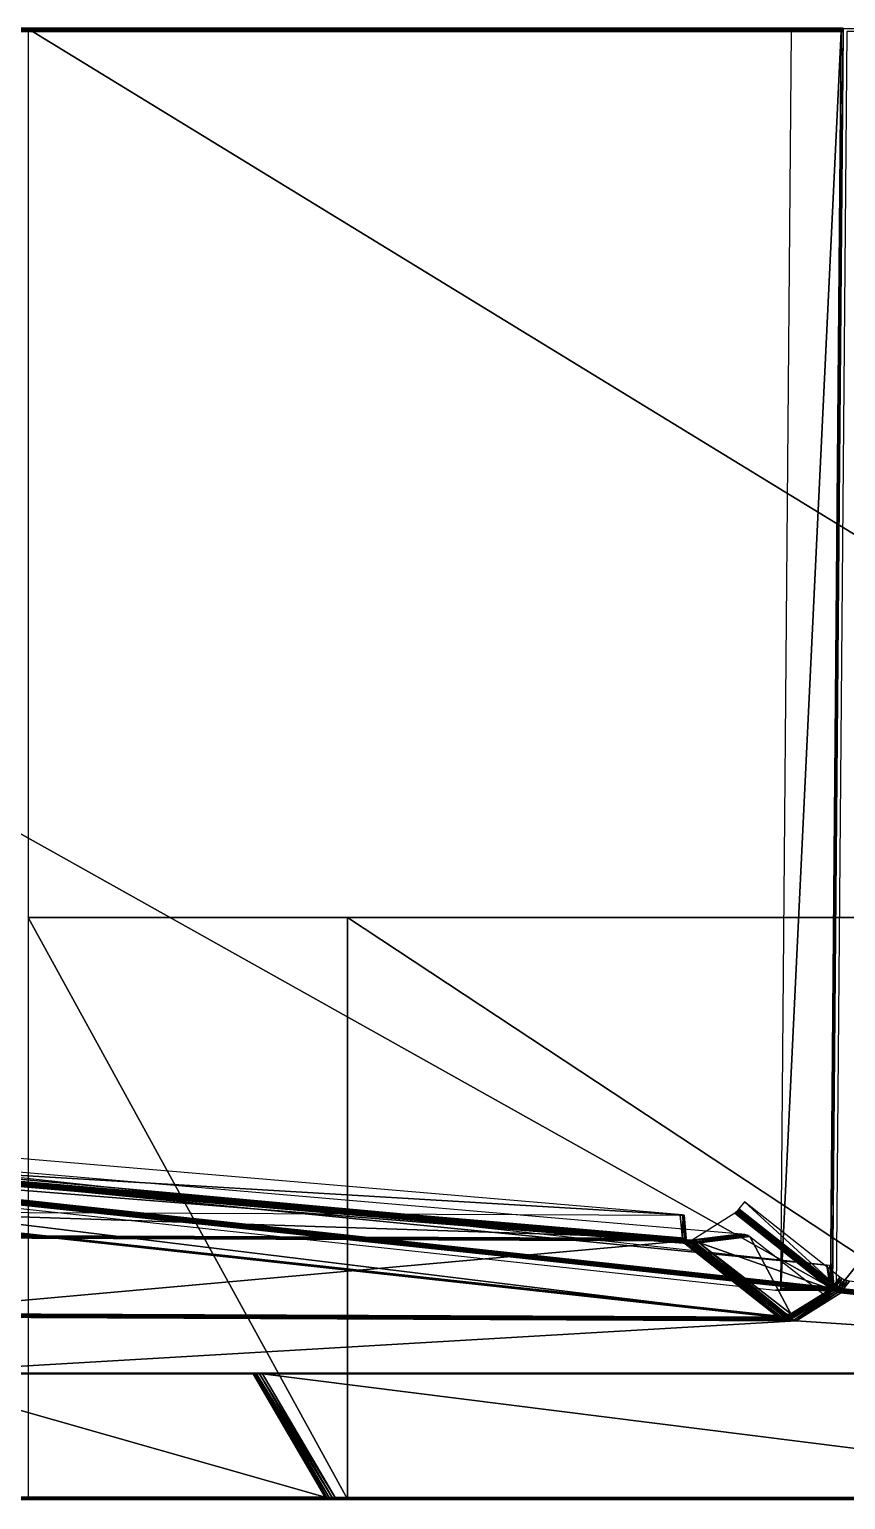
# Model space of a CAD drawing. Extents: x -683 to 86, y -225 to -3.
# Drawn here: x -53.6 to 8, y -225.1 to -114.2 of the extents above; entities that cross this region are included whole.
import ezdxf

# ---------------------------------------------------------------- set-up
doc = ezdxf.new("R2010")
doc.units = 0
doc.header["$MEASUREMENT"] = 0
doc.layers.get('0').update_dxf_attribs({"linetype": 'CONTINUOUS'})

msp = doc.modelspace()

# ---------------------------------------------------------------- linework, layer by layer
for points in [[(7.66, -114.1, 91.68), (-162.29, -114.1, 146.84), (-162.29, -114.24, 146.84)], [(7.66, -114.1, 91.68), (-162.29, -114.24, 146.84), (7.66, -114.24, 91.68)], [(55.87, -181.18, 27.87), (55.87, -114.17, 27.87), (-53.67, -114.17, 18.03)], [(55.87, -181.18, 27.87), (-53.67, -114.17, 18.03), (-53.67, -181.18, 18.03)], [(7.66, -114.24, 91.41), (3.91, -114.24, 90.2), (3.91, -114.1, 90.2)], [(7.66, -114.24, 91.41), (3.91, -114.1, 90.2), (7.66, -114.1, 91.41)], [(7.66, -114.24, 91.41), (7.66, -114.1, 91.41), (7.8, -114.1, 91.5)], [(7.66, -114.24, 91.41), (7.8, -114.1, 91.5), (7.8, -114.24, 91.5)], [(7.66, -114.1, 91.68), (7.66, -114.24, 91.68), (7.81, -114.24, 91.59)], [(7.66, -114.1, 91.68), (7.81, -114.24, 91.59), (7.81, -114.1, 91.59)], [(7.81, -114.24, 91.59), (7.8, -114.24, 91.5), (7.8, -114.1, 91.5)], [(7.81, -114.24, 91.59), (7.8, -114.1, 91.5), (7.81, -114.1, 91.59)], [(7.66, -114.24, 91.68), (-162.29, -114.24, 146.84), (-162.29, -114.37, 146.84)], [(7.66, -114.24, 91.68), (-162.29, -114.37, 146.84), (7.66, -114.37, 91.68)], [(7.66, -114.37, 91.41), (6.84, -209.14, 91.67), (3.09, -209.14, 90.46)], [(7.66, -114.37, 91.41), (3.09, -209.14, 90.46), (3.91, -114.37, 90.2)], [(7.66, -114.37, 91.41), (3.91, -114.37, 90.2), (3.91, -114.24, 90.2)], [(7.66, -114.37, 91.41), (3.91, -114.24, 90.2), (7.66, -114.24, 91.41)], [(6.84, -209.14, 91.67), (7.66, -114.37, 91.41), (7.8, -114.37, 91.49)], [(6.84, -209.14, 91.67), (7.8, -114.37, 91.49), (7, -209.14, 91.76)], [(7, -209.12, 91.86), (7.66, -114.37, 91.68), (6.85, -209.09, 91.94)], [(7, -209.14, 91.76), (7.8, -114.37, 91.49), (7.8, -114.37, 91.59)], [(7, -209.14, 91.76), (7.8, -114.37, 91.59), (7, -209.12, 91.86)], [(7, -209.12, 91.86), (7.8, -114.37, 91.59), (7.66, -114.37, 91.68)], [(7.66, -114.37, 91.68), (7.8, -114.37, 91.59), (7.81, -114.24, 91.59)], [(7.66, -114.37, 91.68), (7.81, -114.24, 91.59), (7.66, -114.24, 91.68)], [(7.66, -114.37, 91.41), (7.66, -114.24, 91.41), (7.8, -114.24, 91.5)], [(7.66, -114.37, 91.41), (7.8, -114.24, 91.5), (7.8, -114.37, 91.49)], [(7.8, -114.37, 91.59), (7.8, -114.37, 91.49), (7.8, -114.24, 91.5)], [(7.8, -114.37, 91.59), (7.8, -114.24, 91.5), (7.81, -114.24, 91.59)], [(-29.58, -225.05, 61.83), (-29.58, -181.18, 61.83), (-53.67, -181.18, 18.03)], [(-29.58, -225.05, 61.83), (-53.67, -181.18, 18.03), (-53.67, -225.05, 18.03)], [(36.9, -225.05, 59.99), (36.9, -181.18, 59.99), (-29.58, -181.18, 61.83)], [(36.9, -225.05, 59.99), (-29.58, -181.18, 61.83), (-29.58, -225.05, 61.83)], [(-162.33, -190.8, 146.77), (6.57, -207.4, 91.29), (-162.58, -189.09, 146.19)], [(6.44, -209.3, 91.8), (-162.72, -191, 146.7), (-166.47, -191, 145.49)], [(-3.84, -205.58, 87.75), (-164.47, -191.88, 140.55), (-164.33, -191.81, 140.6)], [(-3.7, -205.52, 87.83), (-164.33, -191.81, 140.6), (-163.4, -191.03, 142.08)], [(-3.84, -205.58, 87.75), (-164.33, -191.81, 140.6), (-3.7, -205.52, 87.83)], [(-3.7, -205.52, 87.83), (-163.4, -191.03, 142.08), (0.13, -205.04, 88.92)], [(-162.83, -191.04, 146.75), (6.77, -209.32, 91.82), (-162.57, -190.99, 146.79)], [(-162.83, -191.04, 146.75), (6.63, -209.38, 91.75), (6.77, -209.32, 91.82)], [(-162.72, -191, 146.7), (6.64, -209.27, 91.87), (-162.51, -190.97, 146.77)], [(-162.72, -191, 146.7), (6.44, -209.3, 91.8), (6.64, -209.27, 91.87)], [(-162.57, -190.99, 146.79), (6.84, -209.22, 91.87), (-162.39, -190.91, 146.79)], [(-162.57, -190.99, 146.79), (6.77, -209.32, 91.82), (6.84, -209.22, 91.87)], [(-162.51, -190.97, 146.77), (6.79, -209.2, 91.92), (-162.35, -190.89, 146.82)], [(-162.51, -190.97, 146.77), (6.64, -209.27, 91.87), (6.79, -209.2, 91.92)], [(-162.39, -190.91, 146.79), (6.83, -209.11, 91.87), (-162.33, -190.8, 146.77)], [(-162.39, -190.91, 146.79), (6.84, -209.22, 91.87), (6.83, -209.11, 91.87)], [(-162.35, -190.89, 146.82), (6.85, -209.09, 91.94), (-162.29, -190.79, 146.84)], [(-162.35, -190.89, 146.82), (6.79, -209.2, 91.92), (6.85, -209.09, 91.94)], [(-162.33, -190.8, 146.77), (6.83, -209.11, 91.87), (6.57, -207.4, 91.29)], [(-3.93, -205.67, 87.7), (-164.52, -191.97, 140.53), (-164.47, -191.88, 140.55)], [(-3.93, -205.78, 87.69), (-164.46, -192.07, 140.55), (-164.52, -191.97, 140.53)], [(-3.93, -205.78, 87.69), (-164.52, -191.97, 140.53), (-3.93, -205.67, 87.7)], [(-3.93, -205.67, 87.7), (-164.47, -191.88, 140.55), (-3.84, -205.58, 87.75)], [(-3.93, -205.78, 87.69), (-163.99, -192.97, 141.3), (-164.46, -192.07, 140.55)], [(3.43, -211.4, 86.69), (-164.18, -192.99, 141.78), (-164.17, -193.02, 141.62)], [(3.22, -211.39, 86.63), (-164.17, -193.02, 141.62), (-164.1, -193.01, 141.44)], [(3.43, -211.4, 86.69), (-164.17, -193.02, 141.62), (3.22, -211.39, 86.63)], [(3.06, -211.34, 86.57), (-164.1, -193.01, 141.44), (-163.99, -192.97, 141.3)], [(3.22, -211.39, 86.63), (-164.1, -193.01, 141.44), (3.06, -211.34, 86.57)], [(-3.93, -205.78, 87.69), (3, -211.25, 86.53), (-163.99, -192.97, 141.3)], [(3.06, -211.34, 86.57), (-163.99, -192.97, 141.3), (3, -211.25, 86.53)], [(-71.91, -199.6, 109.92), (-4.33, -203.62, 87.19), (-72.1, -197.85, 109.46)], [(-71.91, -199.6, 109.92), (-4.14, -205.37, 87.65), (-4.33, -203.62, 87.19)], [(-4.14, -205.37, 87.65), (-71.91, -199.6, 109.92), (-71.72, -199.73, 109.85)], [(-4.14, -205.37, 87.65), (-71.72, -199.73, 109.85), (-4.46, -205.45, 87.75)], [(-4.46, -205.45, 87.75), (-71.72, -199.73, 109.85), (-71.59, -199.84, 109.73)], [(-4.46, -205.45, 87.75), (-71.59, -199.84, 109.73), (-4.91, -205.51, 87.82)], [(-4.91, -205.51, 87.82), (-71.59, -199.84, 109.73), (-71.54, -199.91, 109.6)], [(-4.91, -205.51, 87.82), (-71.54, -199.91, 109.6), (-5.37, -205.54, 87.85)], [(7.14, -208.86, 91.77), (0.35, -202.63, 92.8), (-0.06, -203.17, 92.98)], [(7.14, -208.86, 91.77), (7.56, -208.32, 91.59), (0.35, -202.63, 92.8)], [(-4.32, -205.41, 87.55), (-65.7, -205.15, 90.98), (-65.88, -203.39, 90.52)], [(-4.32, -205.41, 87.55), (-65.88, -203.39, 90.52), (-4.5, -203.65, 87.09)], [(-4.32, -205.41, 87.55), (-4.5, -203.65, 87.09), (-4.27, -203.65, 87.09)], [(-4.03, -205.39, 87.59), (-4.2, -203.63, 87.13), (-4.33, -203.62, 87.19)], [(-4.03, -205.39, 87.59), (-4.33, -203.62, 87.19), (-4.14, -205.37, 87.65)], [(-4.32, -205.41, 87.55), (-4.27, -203.65, 87.09), (-4.08, -205.4, 87.56)], [(-4.08, -205.4, 87.56), (-4.27, -203.65, 87.09), (-4.2, -203.63, 87.13)], [(-4.08, -205.4, 87.56), (-4.2, -203.63, 87.13), (-4.03, -205.39, 87.59)], [(6.88, -209.22, 91.66), (-0.37, -203.49, 92.87), (-3.59, -205.53, 87.76)], [(-0.37, -203.49, 92.87), (6.92, -209.15, 91.73), (-0.31, -203.44, 92.94)], [(-0.37, -203.49, 92.87), (6.88, -209.22, 91.66), (6.92, -209.15, 91.73)], [(-0.31, -203.44, 92.94), (6.98, -209.06, 91.78), (-0.23, -203.36, 92.99)], [(-0.31, -203.44, 92.94), (6.92, -209.15, 91.73), (6.98, -209.06, 91.78)], [(-0.23, -203.36, 92.99), (7.06, -208.96, 91.79), (-0.14, -203.27, 93)], [(-0.23, -203.36, 92.99), (6.98, -209.06, 91.78), (7.06, -208.96, 91.79)], [(-0.14, -203.27, 93), (7.14, -208.86, 91.77), (-0.06, -203.17, 92.98)], [(-0.14, -203.27, 93), (7.06, -208.96, 91.79), (7.14, -208.86, 91.77)], [(-3.7, -205.52, 87.83), (0.13, -205.04, 88.92), (0.37, -205.08, 88.85)], [(-3.7, -205.52, 87.83), (0.37, -205.08, 88.85), (-3.47, -205.56, 87.75)], [(-3.47, -205.56, 87.75), (0.37, -205.08, 88.85), (0.6, -205.16, 88.77)], [(-5.37, -205.54, 87.85), (-65.72, -205.29, 91.22), (-65.7, -205.29, 91.12)], [(-4.67, -205.49, 87.62), (-65.69, -205.24, 91.04), (-65.7, -205.15, 90.98)], [(-4.67, -205.49, 87.62), (-65.7, -205.15, 90.98), (-4.32, -205.41, 87.55)], [(-5.05, -205.54, 87.73), (-65.7, -205.29, 91.12), (-65.69, -205.24, 91.04)], [(-5.37, -205.54, 87.85), (-65.7, -205.29, 91.12), (-5.05, -205.54, 87.73)], [(-5.05, -205.54, 87.73), (-65.69, -205.24, 91.04), (-4.67, -205.49, 87.62)], [(-5.37, -205.54, 87.85), (-4.56, -205.52, 87.7), (-4.91, -205.51, 87.82)], [(-5.37, -205.54, 87.85), (-5.05, -205.54, 87.73), (-4.56, -205.52, 87.7)], [(-5.05, -205.54, 87.73), (-4.67, -205.49, 87.62), (-4.28, -205.49, 87.62)], [(-5.05, -205.54, 87.73), (-4.28, -205.49, 87.62), (-4.56, -205.52, 87.7)], [(-4.46, -205.45, 87.75), (-4.91, -205.51, 87.82), (-4.56, -205.52, 87.7)], [(-4.32, -205.41, 87.55), (-4.28, -205.49, 87.62), (-4.67, -205.49, 87.62)], [(-4.46, -205.45, 87.75), (-4.56, -205.52, 87.7), (-4.23, -205.48, 87.65)], [(-4.23, -205.48, 87.65), (-4.56, -205.52, 87.7), (-4.28, -205.49, 87.62)], [(-4.14, -205.37, 87.65), (-4.46, -205.45, 87.75), (-4.23, -205.48, 87.65)], [(3.12, -211.3, 86.4), (-4.1, -205.6, 87.61), (-4.36, -205.6, 87.61)], [(3.12, -211.3, 86.4), (-4.36, -205.6, 87.61), (2.89, -211.33, 86.39)], [(-4.32, -205.41, 87.55), (-4.08, -205.4, 87.56), (-4.28, -205.49, 87.62)], [(-4.08, -205.4, 87.56), (-4.23, -205.48, 87.65), (-4.28, -205.49, 87.62)], [(-4.14, -205.37, 87.65), (-4.23, -205.48, 87.65), (-4.03, -205.39, 87.59)], [(-4.08, -205.4, 87.56), (-4.03, -205.39, 87.59), (-4.23, -205.48, 87.65)], [(3.34, -211.28, 86.43), (-3.87, -205.58, 87.64), (-4.1, -205.6, 87.61)], [(3.34, -211.28, 86.43), (-4.1, -205.6, 87.61), (3.12, -211.3, 86.4)], [(-3.93, -205.67, 87.7), (-3.84, -205.58, 87.75), (-3.64, -205.61, 87.69)], [(-3.93, -205.67, 87.7), (-3.64, -205.61, 87.69), (-3.71, -205.67, 87.65)], [(-3.93, -205.78, 87.69), (-3.93, -205.67, 87.7), (-3.71, -205.67, 87.65)], [(-3.93, -205.78, 87.69), (-3.71, -205.67, 87.65), (-3.67, -205.76, 87.63)], [(3, -211.25, 86.53), (-3.93, -205.78, 87.69), (-3.67, -205.76, 87.63)], [(3.53, -211.26, 86.48), (-3.69, -205.56, 87.69), (-3.87, -205.58, 87.64)], [(3.53, -211.26, 86.48), (-3.87, -205.58, 87.64), (3.34, -211.28, 86.43)], [(-3.7, -205.52, 87.83), (-3.64, -205.61, 87.69), (-3.84, -205.58, 87.75)], [(-3.64, -205.61, 87.69), (-3.49, -205.66, 87.65), (-3.71, -205.67, 87.65)], [(-3.36, -205.74, 87.62), (-3.71, -205.67, 87.65), (-3.49, -205.66, 87.65)], [(-3.36, -205.74, 87.62), (-3.67, -205.76, 87.63), (-3.71, -205.67, 87.65)], [(-3.7, -205.52, 87.83), (-3.47, -205.56, 87.75), (-3.64, -205.61, 87.69)], [(3.66, -211.26, 86.55), (-3.59, -205.53, 87.76), (-3.69, -205.56, 87.69)], [(3.66, -211.26, 86.55), (-3.69, -205.56, 87.69), (3.53, -211.26, 86.48)], [(3.23, -211.2, 86.46), (-3.67, -205.76, 87.63), (-3.36, -205.74, 87.62)], [(3, -211.25, 86.53), (-3.67, -205.76, 87.63), (3.23, -211.2, 86.46)], [(-3.47, -205.56, 87.75), (-3.49, -205.66, 87.65), (-3.64, -205.61, 87.69)], [(6.88, -209.22, 91.66), (-3.59, -205.53, 87.76), (3.66, -211.26, 86.55)], [(-3.47, -205.56, 87.75), (-3.24, -205.64, 87.69), (-3.49, -205.66, 87.65)], [(-3.06, -205.73, 87.65), (-3.49, -205.66, 87.65), (-3.24, -205.64, 87.69)], [(-3.06, -205.73, 87.65), (-3.36, -205.74, 87.62), (-3.49, -205.66, 87.65)], [(-3.47, -205.56, 87.75), (0.6, -205.16, 88.77), (-3.24, -205.64, 87.69)], [(3.54, -211.13, 86.42), (-3.36, -205.74, 87.62), (-3.06, -205.73, 87.65)], [(3.23, -211.2, 86.46), (-3.36, -205.74, 87.62), (3.54, -211.13, 86.42)], [(-3.24, -205.64, 87.69), (0.6, -205.16, 88.77), (0.76, -205.25, 88.71)], [(-3.24, -205.64, 87.69), (0.76, -205.25, 88.71), (-3.06, -205.73, 87.65)], [(3.85, -211.08, 86.41), (-3.06, -205.73, 87.65), (0.76, -205.25, 88.71)], [(3.54, -211.13, 86.42), (-3.06, -205.73, 87.65), (3.85, -211.08, 86.41)], [(3.85, -211.08, 86.41), (0.76, -205.25, 88.71), (6.3, -209.58, 86.79)], [(7.01, -209.14, 91.78), (6.77, -207.43, 91.2), (6.57, -207.4, 91.29)], [(7.01, -209.14, 91.78), (6.57, -207.4, 91.29), (6.83, -209.11, 91.87)], [(7.12, -209.23, 91.57), (6.59, -209.69, 86.91), (6.96, -207.53, 90.99)], [(7.12, -209.19, 91.67), (6.92, -207.48, 91.09), (6.77, -207.43, 91.2)], [(7.12, -209.19, 91.67), (6.77, -207.43, 91.2), (7.01, -209.14, 91.78)], [(7.12, -209.23, 91.57), (6.96, -207.53, 90.99), (6.92, -207.48, 91.09)], [(7.12, -209.23, 91.57), (6.92, -207.48, 91.09), (7.12, -209.19, 91.67)], [(7.3, -208.94, 91.74), (7.56, -208.32, 91.59), (7.14, -208.86, 91.77)], [(7.3, -208.94, 91.74), (7.7, -208.42, 91.56), (7.56, -208.32, 91.59)], [(7.49, -209.03, 91.69), (7.7, -208.42, 91.56), (7.3, -208.94, 91.74)], [(7.49, -209.03, 91.69), (7.89, -208.51, 91.51), (7.7, -208.42, 91.56)], [(6.44, -209.3, 91.8), (2.69, -209.3, 90.59), (2.89, -209.3, 90.53)], [(6.64, -209.3, 91.74), (2.89, -209.3, 90.53), (3.04, -209.24, 90.48)], [(6.44, -209.3, 91.8), (2.89, -209.3, 90.53), (6.64, -209.3, 91.74)], [(6.79, -209.24, 91.69), (3.04, -209.24, 90.48), (3.09, -209.14, 90.46)], [(6.64, -209.3, 91.74), (3.04, -209.24, 90.48), (6.79, -209.24, 91.69)], [(6.79, -209.24, 91.69), (3.09, -209.14, 90.46), (6.84, -209.14, 91.67)], [(6.63, -209.38, 91.75), (3.43, -211.4, 86.69), (3.75, -211.38, 86.66)], [(6.88, -209.22, 91.66), (3.66, -211.26, 86.55), (3.76, -211.37, 86.46)], [(6.63, -209.38, 91.75), (3.75, -211.38, 86.66), (6.89, -209.36, 91.7)], [(6.89, -209.36, 91.7), (3.75, -211.38, 86.66), (4.05, -211.32, 86.62)], [(6.88, -209.22, 91.66), (3.76, -211.37, 86.46), (7.01, -209.31, 91.62)], [(7.01, -209.31, 91.62), (3.76, -211.37, 86.46), (3.9, -211.47, 86.34)], [(3.85, -211.08, 86.41), (6.3, -209.58, 86.79), (6.44, -209.67, 86.77)], [(7.01, -209.31, 91.62), (3.9, -211.47, 86.34), (7.2, -209.39, 91.56)], [(7.2, -209.39, 91.56), (3.9, -211.47, 86.34), (4.08, -211.55, 86.22)], [(6.89, -209.36, 91.7), (4.05, -211.32, 86.62), (7.07, -209.31, 91.63)], [(7.07, -209.31, 91.63), (4.05, -211.32, 86.62), (4.27, -211.24, 86.57)], [(7.2, -209.39, 91.56), (4.08, -211.55, 86.22), (7.41, -209.45, 91.49)], [(7.41, -209.45, 91.49), (4.08, -211.55, 86.22), (4.26, -211.61, 86.1)], [(7.41, -209.45, 91.49), (4.26, -211.61, 86.1), (7.62, -209.49, 91.43)], [(7.12, -209.23, 91.57), (4.27, -211.24, 86.57), (6.59, -209.69, 86.91)], [(7.07, -209.31, 91.63), (4.27, -211.24, 86.57), (7.12, -209.23, 91.57)], [(6.44, -209.3, 91.8), (6.64, -209.3, 91.74), (6.83, -209.27, 91.81)], [(6.44, -209.3, 91.8), (6.83, -209.27, 91.81), (6.64, -209.27, 91.87)], [(6.63, -209.38, 91.75), (6.89, -209.36, 91.7), (6.96, -209.31, 91.77)], [(6.63, -209.38, 91.75), (6.96, -209.31, 91.77), (6.77, -209.32, 91.82)], [(6.79, -209.2, 91.92), (6.64, -209.27, 91.87), (6.83, -209.27, 91.81)], [(6.64, -209.3, 91.74), (6.79, -209.24, 91.69), (6.93, -209.23, 91.77)], [(6.64, -209.3, 91.74), (6.93, -209.23, 91.77), (6.83, -209.27, 91.81)], [(6.84, -209.22, 91.87), (6.77, -209.32, 91.82), (6.96, -209.31, 91.77)], [(6.85, -209.09, 91.94), (6.79, -209.2, 91.92), (6.94, -209.22, 91.84)], [(6.84, -209.14, 91.67), (6.93, -209.23, 91.77), (6.79, -209.24, 91.69)], [(6.79, -209.2, 91.92), (6.83, -209.27, 91.81), (6.94, -209.22, 91.84)], [(6.83, -209.11, 91.87), (6.84, -209.22, 91.87), (7, -209.24, 91.79)], [(6.83, -209.11, 91.87), (7, -209.24, 91.79), (7.01, -209.14, 91.78)], [(6.83, -209.27, 91.81), (6.93, -209.23, 91.77), (6.94, -209.22, 91.84)], [(6.84, -209.14, 91.67), (7, -209.14, 91.76), (6.93, -209.23, 91.77)], [(6.84, -209.22, 91.87), (6.96, -209.31, 91.77), (7, -209.24, 91.79)], [(6.85, -209.09, 91.94), (6.94, -209.22, 91.84), (7, -209.12, 91.86)], [(6.88, -209.22, 91.66), (7.08, -209.24, 91.69), (6.92, -209.15, 91.73)], [(6.88, -209.22, 91.66), (7.01, -209.31, 91.62), (7.08, -209.24, 91.69)], [(6.89, -209.36, 91.7), (7.07, -209.31, 91.63), (7.07, -209.27, 91.72)], [(6.89, -209.36, 91.7), (7.07, -209.27, 91.72), (6.96, -209.31, 91.77)], [(6.92, -209.15, 91.73), (7.15, -209.16, 91.74), (6.98, -209.06, 91.78)], [(6.92, -209.15, 91.73), (7.08, -209.24, 91.69), (7.15, -209.16, 91.74)], [(7, -209.14, 91.76), (6.94, -209.22, 91.84), (6.93, -209.23, 91.77)], [(7, -209.14, 91.76), (7, -209.12, 91.86), (6.94, -209.22, 91.84)], [(7, -209.24, 91.79), (6.96, -209.31, 91.77), (7.07, -209.27, 91.72)], [(7.06, -208.96, 91.79), (6.98, -209.06, 91.78), (7.15, -209.16, 91.74)], [(7.12, -209.19, 91.67), (7.01, -209.14, 91.78), (7, -209.24, 91.79)], [(7.12, -209.19, 91.67), (7, -209.24, 91.79), (7.07, -209.27, 91.72)], [(7.01, -209.31, 91.62), (7.26, -209.33, 91.64), (7.08, -209.24, 91.69)], [(7.01, -209.31, 91.62), (7.2, -209.39, 91.56), (7.26, -209.33, 91.64)], [(7.14, -208.86, 91.77), (7.06, -208.96, 91.79), (7.23, -209.06, 91.75)], [(7.06, -208.96, 91.79), (7.15, -209.16, 91.74), (7.23, -209.06, 91.75)], [(7.12, -209.23, 91.57), (7.12, -209.19, 91.67), (7.07, -209.27, 91.72)], [(7.12, -209.23, 91.57), (7.07, -209.27, 91.72), (7.07, -209.31, 91.63)], [(7.08, -209.24, 91.69), (7.33, -209.25, 91.69), (7.15, -209.16, 91.74)], [(7.08, -209.24, 91.69), (7.26, -209.33, 91.64), (7.33, -209.25, 91.69)], [(7.14, -208.86, 91.77), (7.23, -209.06, 91.75), (7.3, -208.94, 91.74)], [(7.23, -209.06, 91.75), (7.15, -209.16, 91.74), (7.33, -209.25, 91.69)], [(7.41, -209.45, 91.49), (7.26, -209.33, 91.64), (7.2, -209.39, 91.56)], [(7.3, -208.94, 91.74), (7.23, -209.06, 91.75), (7.41, -209.15, 91.7)], [(7.23, -209.06, 91.75), (7.33, -209.25, 91.69), (7.41, -209.15, 91.7)], [(7.48, -209.39, 91.57), (7.33, -209.25, 91.69), (7.26, -209.33, 91.64)], [(7.41, -209.45, 91.49), (7.48, -209.39, 91.57), (7.26, -209.33, 91.64)], [(7.3, -208.94, 91.74), (7.41, -209.15, 91.7), (7.49, -209.03, 91.69)], [(7.61, -209.22, 91.65), (7.41, -209.15, 91.7), (7.33, -209.25, 91.69)], [(7.61, -209.22, 91.65), (7.33, -209.25, 91.69), (7.55, -209.32, 91.63)], [(7.48, -209.39, 91.57), (7.55, -209.32, 91.63), (7.33, -209.25, 91.69)], [(7.67, -209.12, 91.65), (7.49, -209.03, 91.69), (7.41, -209.15, 91.7)], [(7.67, -209.12, 91.65), (7.41, -209.15, 91.7), (7.61, -209.22, 91.65)], [(7.62, -209.49, 91.43), (7.48, -209.39, 91.57), (7.41, -209.45, 91.49)], [(7.72, -209.44, 91.5), (7.55, -209.32, 91.63), (7.48, -209.39, 91.57)], [(7.62, -209.49, 91.43), (7.72, -209.44, 91.5), (7.48, -209.39, 91.57)], [(7.67, -209.12, 91.65), (7.89, -208.51, 91.51), (7.49, -209.03, 91.69)], [(7.83, -209.29, 91.59), (7.61, -209.22, 91.65), (7.55, -209.32, 91.63)], [(7.83, -209.29, 91.59), (7.55, -209.32, 91.63), (7.8, -209.37, 91.55)], [(7.72, -209.44, 91.5), (7.8, -209.37, 91.55), (7.55, -209.32, 91.63)], [(7.82, -209.2, 91.61), (7.67, -209.12, 91.65), (7.61, -209.22, 91.65)], [(7.82, -209.2, 91.61), (7.61, -209.22, 91.65), (7.83, -209.29, 91.59)], [(7.62, -209.49, 91.43), (63.99, -215.54, 73.23), (7.72, -209.44, 91.5)], [(7.67, -209.12, 91.65), (8.09, -208.57, 91.46), (7.89, -208.51, 91.51)], [(7.82, -209.2, 91.61), (8.09, -208.57, 91.46), (7.67, -209.12, 91.65)], [(7.72, -209.44, 91.5), (64.33, -215.5, 73.18), (7.8, -209.37, 91.55)], [(7.72, -209.44, 91.5), (63.99, -215.54, 73.23), (64.33, -215.5, 73.18)], [(7.8, -209.37, 91.55), (64.61, -215.46, 73.1), (7.83, -209.29, 91.59)], [(7.8, -209.37, 91.55), (64.33, -215.5, 73.18), (64.61, -215.46, 73.1)], [(7.82, -209.2, 91.61), (8.27, -208.61, 91.4), (8.09, -208.57, 91.46)], [(64.8, -215.41, 73.02), (8.27, -208.61, 91.4), (7.82, -209.2, 91.61)], [(7.83, -209.29, 91.59), (64.8, -215.41, 73.02), (7.82, -209.2, 91.61)], [(7.83, -209.29, 91.59), (64.61, -215.46, 73.1), (64.8, -215.41, 73.02)], [(3.85, -211.08, 86.41), (6.44, -209.67, 86.77), (4.08, -211.14, 86.43)], [(4.08, -211.14, 86.43), (6.44, -209.67, 86.77), (6.55, -209.71, 86.81)], [(4.08, -211.14, 86.43), (6.55, -209.71, 86.81), (4.23, -211.2, 86.48)], [(4.23, -211.2, 86.48), (6.55, -209.71, 86.81), (6.59, -209.69, 86.91)], [(4.23, -211.2, 86.48), (6.59, -209.69, 86.91), (4.27, -211.24, 86.57)], [(2.89, -211.33, 86.39), (-65.1, -211.05, 90.19), (-65.09, -211.14, 90.17)], [(2.89, -211.33, 86.39), (-65.09, -211.14, 90.17), (3.22, -211.42, 86.35)], [(3.22, -211.42, 86.35), (-65.09, -211.14, 90.17), (-65.07, -211.22, 90.12)], [(3.22, -211.42, 86.35), (-65.07, -211.22, 90.12), (3.59, -211.5, 86.28)], [(3.59, -211.5, 86.28), (-65.07, -211.22, 90.12), (-65.05, -211.28, 90.05)], [(3.59, -211.5, 86.28), (-65.05, -211.28, 90.05), (3.96, -211.57, 86.19)], [(3.96, -211.57, 86.19), (-65.05, -211.28, 90.05), (-65.04, -211.32, 89.98)], [(2.89, -211.33, 86.39), (3.39, -211.4, 86.35), (3.12, -211.3, 86.4)], [(2.89, -211.33, 86.39), (3.22, -211.42, 86.35), (3.39, -211.4, 86.35)], [(3, -211.25, 86.53), (3.23, -211.2, 86.46), (3.42, -211.33, 86.48)], [(3, -211.25, 86.53), (3.42, -211.33, 86.48), (3.06, -211.34, 86.57)], [(3.22, -211.39, 86.63), (3.06, -211.34, 86.57), (3.42, -211.33, 86.48)], [(3.12, -211.3, 86.4), (3.53, -211.38, 86.38), (3.34, -211.28, 86.43)], [(3.12, -211.3, 86.4), (3.39, -211.4, 86.35), (3.53, -211.38, 86.38)], [(3.22, -211.39, 86.63), (3.42, -211.33, 86.48), (3.59, -211.39, 86.54)], [(3.43, -211.4, 86.69), (3.22, -211.39, 86.63), (3.59, -211.39, 86.54)], [(3.22, -211.42, 86.35), (3.64, -211.47, 86.31), (3.39, -211.4, 86.35)], [(3.22, -211.42, 86.35), (3.59, -211.5, 86.28), (3.64, -211.47, 86.31)], [(3.23, -211.2, 86.46), (3.54, -211.13, 86.42), (3.76, -211.26, 86.43)], [(3.23, -211.2, 86.46), (3.76, -211.26, 86.43), (3.42, -211.33, 86.48)], [(3.53, -211.26, 86.48), (3.34, -211.28, 86.43), (3.53, -211.38, 86.38)], [(3.39, -211.4, 86.35), (3.65, -211.44, 86.34), (3.53, -211.38, 86.38)], [(3.39, -211.4, 86.35), (3.64, -211.47, 86.31), (3.65, -211.44, 86.34)], [(3.93, -211.32, 86.49), (3.42, -211.33, 86.48), (3.76, -211.26, 86.43)], [(3.93, -211.32, 86.49), (3.59, -211.39, 86.54), (3.42, -211.33, 86.48)], [(3.43, -211.4, 86.69), (3.59, -211.39, 86.54), (3.75, -211.38, 86.66)], [(3.66, -211.26, 86.55), (3.53, -211.26, 86.48), (3.65, -211.37, 86.41)], [(3.53, -211.26, 86.48), (3.53, -211.38, 86.38), (3.65, -211.37, 86.41)], [(3.65, -211.37, 86.41), (3.53, -211.38, 86.38), (3.65, -211.44, 86.34)], [(3.85, -211.08, 86.41), (3.76, -211.26, 86.43), (3.54, -211.13, 86.42)], [(4.05, -211.32, 86.62), (3.75, -211.38, 86.66), (3.59, -211.39, 86.54)], [(4.05, -211.32, 86.62), (3.59, -211.39, 86.54), (3.93, -211.32, 86.49)], [(3.96, -211.57, 86.19), (3.64, -211.47, 86.31), (3.59, -211.5, 86.28)], [(3.86, -211.52, 86.27), (3.65, -211.44, 86.34), (3.64, -211.47, 86.31)], [(3.96, -211.57, 86.19), (3.86, -211.52, 86.27), (3.64, -211.47, 86.31)], [(3.66, -211.26, 86.55), (3.65, -211.37, 86.41), (3.76, -211.37, 86.46)], [(3.76, -211.37, 86.46), (3.65, -211.37, 86.41), (3.78, -211.46, 86.34)], [(3.65, -211.37, 86.41), (3.65, -211.44, 86.34), (3.78, -211.46, 86.34)], [(3.86, -211.52, 86.27), (3.78, -211.46, 86.34), (3.65, -211.44, 86.34)], [(3.85, -211.08, 86.41), (4.08, -211.14, 86.43), (3.76, -211.26, 86.43)], [(4.08, -211.14, 86.43), (3.93, -211.32, 86.49), (3.76, -211.26, 86.43)], [(3.76, -211.37, 86.46), (3.78, -211.46, 86.34), (3.9, -211.47, 86.34)], [(4.08, -211.55, 86.22), (3.9, -211.47, 86.34), (3.78, -211.46, 86.34)], [(4.08, -211.55, 86.22), (3.78, -211.46, 86.34), (3.86, -211.52, 86.27)], [(4.26, -211.61, 86.1), (4.08, -211.55, 86.22), (3.86, -211.52, 86.27)], [(4.26, -211.61, 86.1), (3.86, -211.52, 86.27), (3.96, -211.57, 86.19)], [(4.08, -211.14, 86.43), (4.23, -211.2, 86.48), (3.93, -211.32, 86.49)], [(4.27, -211.24, 86.57), (3.93, -211.32, 86.49), (4.23, -211.2, 86.48)], [(4.27, -211.24, 86.57), (4.05, -211.32, 86.62), (3.93, -211.32, 86.49)], [(-63.2, -215.58, 78.9), (63.64, -215.55, 73.25), (-63.21, -215.55, 78.98)], [(-63.2, -215.58, 78.9), (63.87, -215.58, 73.16), (63.64, -215.55, 73.25)], [(-63.19, -215.6, 78.8), (64.13, -215.6, 73.04), (63.87, -215.58, 73.16)], [(-63.19, -215.61, 78.7), (64.4, -215.61, 72.93), (64.13, -215.6, 73.04)], [(-63.19, -215.61, 78.7), (64.13, -215.6, 73.04), (-63.19, -215.6, 78.8)], [(-63.18, -215.62, 78.61), (64.4, -215.61, 72.93), (-63.19, -215.61, 78.7)], [(-63.18, -215.62, 78.61), (64.62, -215.62, 72.83), (64.4, -215.61, 72.93)], [(-36.7, -215.62, 69.8), (-31.26, -224.9, 63.98), (-31.15, -224.93, 64.04)], [(-36.7, -215.62, 69.8), (-31.15, -224.93, 64.04), (-36.61, -215.62, 69.88)], [(-36.61, -215.62, 69.88), (-31.15, -224.93, 64.04), (-30.97, -224.94, 64.1)], [(-36.61, -215.62, 69.88), (-30.97, -224.94, 64.1), (-36.44, -215.62, 69.95)], [(-36.44, -215.62, 69.95), (-30.97, -224.94, 64.1), (-30.75, -224.94, 64.15)], [(-36.44, -215.62, 69.95), (-30.75, -224.94, 64.15), (-36.22, -215.62, 69.99)], [(-36.22, -215.62, 69.99), (-30.75, -224.94, 64.15), (-30.52, -224.93, 64.17)], [(-36.22, -215.62, 69.99), (-30.52, -224.93, 64.17), (-35.99, -215.62, 69.99)], [(-31.26, -224.9, 63.98), (-56.03, -224.9, 18.74), (-55.94, -224.98, 18.72)], [(-31.26, -224.9, 63.98), (-55.94, -224.98, 18.72), (-31.25, -224.98, 63.77)], [(-31.25, -224.98, 63.77), (-55.94, -224.98, 18.72), (-55.77, -225.04, 18.7)], [(-31.25, -224.98, 63.77), (-55.77, -225.04, 18.7), (-31.2, -225.04, 63.53)], [(-31.2, -225.04, 63.53), (-55.77, -225.04, 18.7), (-55.55, -225.08, 18.67)], [(-31.2, -225.04, 63.53), (-55.55, -225.08, 18.67), (-31.1, -225.08, 63.28)], [(-31.1, -225.08, 63.28), (-55.55, -225.08, 18.67), (-55.33, -225.09, 18.65)], [(-55.36, -225.08, 18.55), (-53.6, -225.04, 18.14), (-53.55, -225.05, 18.24)], [(-55.36, -225.08, 18.55), (-53.55, -225.05, 18.24), (-55.33, -225.09, 18.65)], [(-31.1, -225.08, 63.28), (-55.33, -225.09, 18.65), (-30.98, -225.09, 63.07)], [(-31.26, -224.9, 63.98), (-31.25, -224.98, 63.77), (-31.1, -224.99, 63.89)], [(-31.26, -224.9, 63.98), (-31.1, -224.99, 63.89), (-31.15, -224.93, 64.04)], [(-31.25, -224.98, 63.77), (-31.2, -225.04, 63.53), (-31.04, -225.04, 63.73)], [(-31.25, -224.98, 63.77), (-31.04, -225.04, 63.73), (-31.1, -224.99, 63.89)], [(-31.1, -225.08, 63.28), (-31.04, -225.04, 63.73), (-31.2, -225.04, 63.53)], [(-31.15, -224.93, 64.04), (-31.1, -224.99, 63.89), (-30.93, -225, 64)], [(-31.15, -224.93, 64.04), (-30.93, -225, 64), (-30.97, -224.94, 64.1)], [(-31.1, -224.99, 63.89), (-31.04, -225.04, 63.73), (-30.86, -225.05, 63.89)], [(-31.1, -224.99, 63.89), (-30.86, -225.05, 63.89), (-30.93, -225, 64)], [(-31.1, -225.08, 63.28), (-30.92, -225.07, 63.56), (-31.04, -225.04, 63.73)], [(-30.98, -225.09, 63.07), (-30.92, -225.07, 63.56), (-31.1, -225.08, 63.28)], [(-30.92, -225.07, 63.56), (-30.86, -225.05, 63.89), (-31.04, -225.04, 63.73)], [(-29.7, -225.05, 61.51), (-30.79, -225.09, 63.38), (-30.98, -225.09, 63.07)], [(-29.7, -225.05, 61.51), (-30.98, -225.09, 63.07), (-29.86, -225.05, 61.32)], [(-30.98, -225.09, 63.07), (-30.79, -225.09, 63.38), (-30.92, -225.07, 63.56)], [(-30.75, -224.94, 64.15), (-30.97, -224.94, 64.1), (-30.93, -225, 64)], [(-30.75, -224.94, 64.15), (-30.93, -225, 64), (-30.71, -225, 64.06)], [(-30.71, -225, 64.06), (-30.93, -225, 64), (-30.86, -225.05, 63.89)], [(-30.92, -225.07, 63.56), (-30.74, -225.07, 63.77), (-30.86, -225.05, 63.89)], [(-30.79, -225.09, 63.38), (-30.74, -225.07, 63.77), (-30.92, -225.07, 63.56)], [(-30.71, -225, 64.06), (-30.86, -225.05, 63.89), (-30.64, -225.05, 63.98)], [(-30.54, -225.07, 63.88), (-30.64, -225.05, 63.98), (-30.86, -225.05, 63.89)], [(-30.54, -225.07, 63.88), (-30.86, -225.05, 63.89), (-30.74, -225.07, 63.77)], [(-29.48, -225.05, 61.67), (-30.59, -225.09, 63.63), (-30.79, -225.09, 63.38)], [(-29.48, -225.05, 61.67), (-30.79, -225.09, 63.38), (-29.7, -225.05, 61.51)], [(-30.79, -225.09, 63.38), (-30.59, -225.09, 63.63), (-30.74, -225.07, 63.77)], [(-30.52, -224.93, 64.17), (-30.75, -224.94, 64.15), (-30.71, -225, 64.06)], [(-30.42, -225.09, 63.81), (-30.54, -225.07, 63.88), (-30.74, -225.07, 63.77)], [(-30.42, -225.09, 63.81), (-30.74, -225.07, 63.77), (-30.59, -225.09, 63.63)], [(-30.52, -224.93, 64.17), (-30.71, -225, 64.06), (-30.46, -224.99, 64.11)], [(-30.46, -224.99, 64.11), (-30.71, -225, 64.06), (-30.64, -225.05, 63.98)], [(-30.46, -224.99, 64.11), (-30.64, -225.05, 63.98), (-30.4, -225.05, 64.03)], [(-30.34, -225.08, 63.95), (-30.4, -225.05, 64.03), (-30.64, -225.05, 63.98)], [(-30.34, -225.08, 63.95), (-30.64, -225.05, 63.98), (-30.54, -225.07, 63.88)], [(-29.22, -225.05, 61.78), (-30.42, -225.09, 63.81), (-30.59, -225.09, 63.63)], [(-29.22, -225.05, 61.78), (-30.59, -225.09, 63.63), (-29.48, -225.05, 61.67)], [(-30.29, -225.09, 63.86), (-30.34, -225.08, 63.95), (-30.54, -225.07, 63.88)], [(-30.29, -225.09, 63.86), (-30.54, -225.07, 63.88), (-30.42, -225.09, 63.81)], [(37.91, -224.92, 62.28), (-30.52, -224.93, 64.17), (-30.46, -224.99, 64.11)], [(37.91, -224.92, 62.28), (-30.46, -224.99, 64.11), (37.87, -224.99, 62.23)], [(37.87, -224.99, 62.23), (-30.46, -224.99, 64.11), (-30.4, -225.05, 64.03)], [(-28.97, -225.05, 61.81), (-30.29, -225.09, 63.86), (-30.42, -225.09, 63.81)], [(-28.97, -225.05, 61.81), (-30.42, -225.09, 63.81), (-29.22, -225.05, 61.78)], [(37.87, -224.99, 62.23), (-30.4, -225.05, 64.03), (37.81, -225.04, 62.16)], [(37.81, -225.04, 62.16), (-30.4, -225.05, 64.03), (-30.34, -225.08, 63.95)], [(37.81, -225.04, 62.16), (-30.34, -225.08, 63.95), (37.76, -225.08, 62.08)], [(37.76, -225.08, 62.08), (-30.34, -225.08, 63.95), (-30.29, -225.09, 63.86)], [(37.76, -225.08, 62.08), (-30.29, -225.09, 63.86), (37.71, -225.09, 62.01)]]:
    msp.add_3dface(points)
at = {"color": 250}
for points in [[(6.85, -209.09, 91.94), (7.66, -114.37, 91.68), (-162.29, -114.37, 146.84)], [(6.85, -209.09, 91.94), (-162.29, -114.37, 146.84), (-162.29, -190.79, 146.84)], [(-5.37, -205.54, 87.85), (-71.54, -199.91, 109.6), (-65.72, -205.29, 91.22)]]:
    msp.add_3dface(points, dxfattribs=at)
at = {"color": 252}
for points in [[(83.98, -114.37, 66.91), (8.07, -114.37, 91.54), (7.26, -209.35, 91.81)], [(83.98, -114.37, 66.91), (7.26, -209.35, 91.81), (64.81, -215.58, 73.13)], [(6.44, -209.3, 91.8), (-166.47, -191, 145.49), (2.69, -209.3, 90.59)], [(-164.18, -192.99, 141.78), (3.43, -211.4, 86.69), (-162.83, -191.04, 146.75)], [(3.43, -211.4, 86.69), (6.63, -209.38, 91.75), (-162.83, -191.04, 146.75)], [(-65.1, -211.05, 90.19), (-4.36, -205.6, 87.61), (-65.67, -205.35, 91.04)], [(-65.1, -211.05, 90.19), (2.89, -211.33, 86.39), (-4.36, -205.6, 87.61)], [(63.64, -215.55, 73.25), (7.62, -209.49, 91.43), (4.26, -211.61, 86.1)], [(7.62, -209.49, 91.43), (63.64, -215.55, 73.25), (63.99, -215.54, 73.23)], [(4.26, -211.61, 86.1), (-65.04, -211.32, 89.98), (-63.21, -215.55, 78.98)], [(63.64, -215.55, 73.25), (4.26, -211.61, 86.1), (-63.21, -215.55, 78.98)], [(-63.18, -215.62, 78.61), (-56.27, -215.62, 18.22), (-29.58, -215.62, 61.83)], [(64.42, -215.62, 66.42), (64.62, -215.62, 72.83), (-63.18, -215.62, 78.61)], [(-63.18, -215.62, 78.61), (-29.58, -215.62, 61.83), (36.9, -215.62, 59.99)], [(36.9, -215.62, 59.99), (64.42, -215.62, 66.42), (-63.18, -215.62, 78.61)]]:
    msp.add_3dface(points, dxfattribs=at)
at = {"color": 253, "true_color": 0x8f95b4}
for points in [[(-29.58, -181.18, 61.83), (55.87, -181.18, 27.87), (-53.67, -181.18, 18.03)], [(-29.58, -181.18, 61.83), (36.9, -181.18, 59.99), (55.87, -181.18, 27.87)], [(-63.95, -215.62, 18.37), (-56.03, -224.9, 18.74), (-31.26, -224.9, 63.98)], [(-63.95, -215.62, 18.37), (-31.26, -224.9, 63.98), (-36.7, -215.62, 69.8)], [(-35.99, -215.62, 69.99), (-30.52, -224.93, 64.17), (37.91, -224.92, 62.28)], [(-35.99, -215.62, 69.99), (37.91, -224.92, 62.28), (41.59, -215.62, 66.89)], [(-53.55, -225.05, 18.24), (-30.98, -225.09, 63.07), (-55.33, -225.09, 18.65)], [(-53.55, -225.05, 18.24), (-29.86, -225.05, 61.32), (-30.98, -225.09, 63.07)], [(-28.97, -225.05, 61.81), (37.71, -225.09, 62.01), (-30.29, -225.09, 63.86)], [(-28.97, -225.05, 61.81), (36.31, -225.05, 60), (37.71, -225.09, 62.01)]]:
    msp.add_3dface(points, dxfattribs=at)
at = {"color": 8, "true_color": 0x6e7988}
for points in [[(3.96, -211.57, 86.19), (-65.04, -211.32, 89.98), (4.26, -211.61, 86.1)], [(-63.19, -215.6, 78.8), (63.87, -215.58, 73.16), (-63.2, -215.58, 78.9)]]:
    msp.add_3dface(points, dxfattribs=at)

doc.saveas('drawing.dxf')
